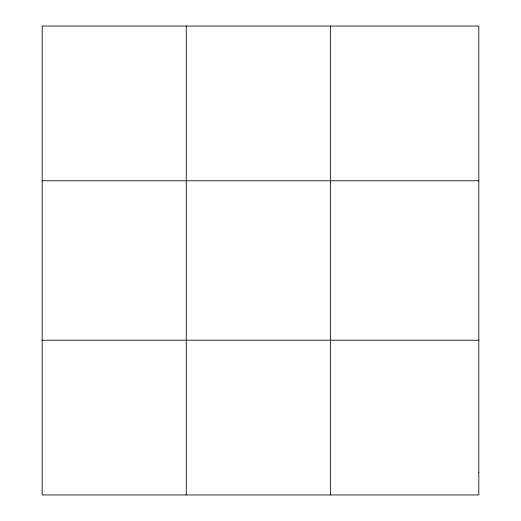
<?xml version="1.0" encoding="UTF-8"?>
<svg xmlns="http://www.w3.org/2000/svg" width="521" height="521" viewBox="0 0 521 521"><rect width="100%" height="100%" fill="white"/><g stroke="black" fill="none" stroke-linecap="round" stroke-linejoin="round"><path stroke-width="0.78" d="M186.271 26.05L186.271 494.95M330.366 26.05L330.366 494.95M42.175 180.787L478.825 180.787M42.175 340.213L478.825 340.213M478.825 472.847L478.825 494.95L42.175 494.95L42.175 26.05L478.825 26.05L478.825 472.847"/></g></svg>
